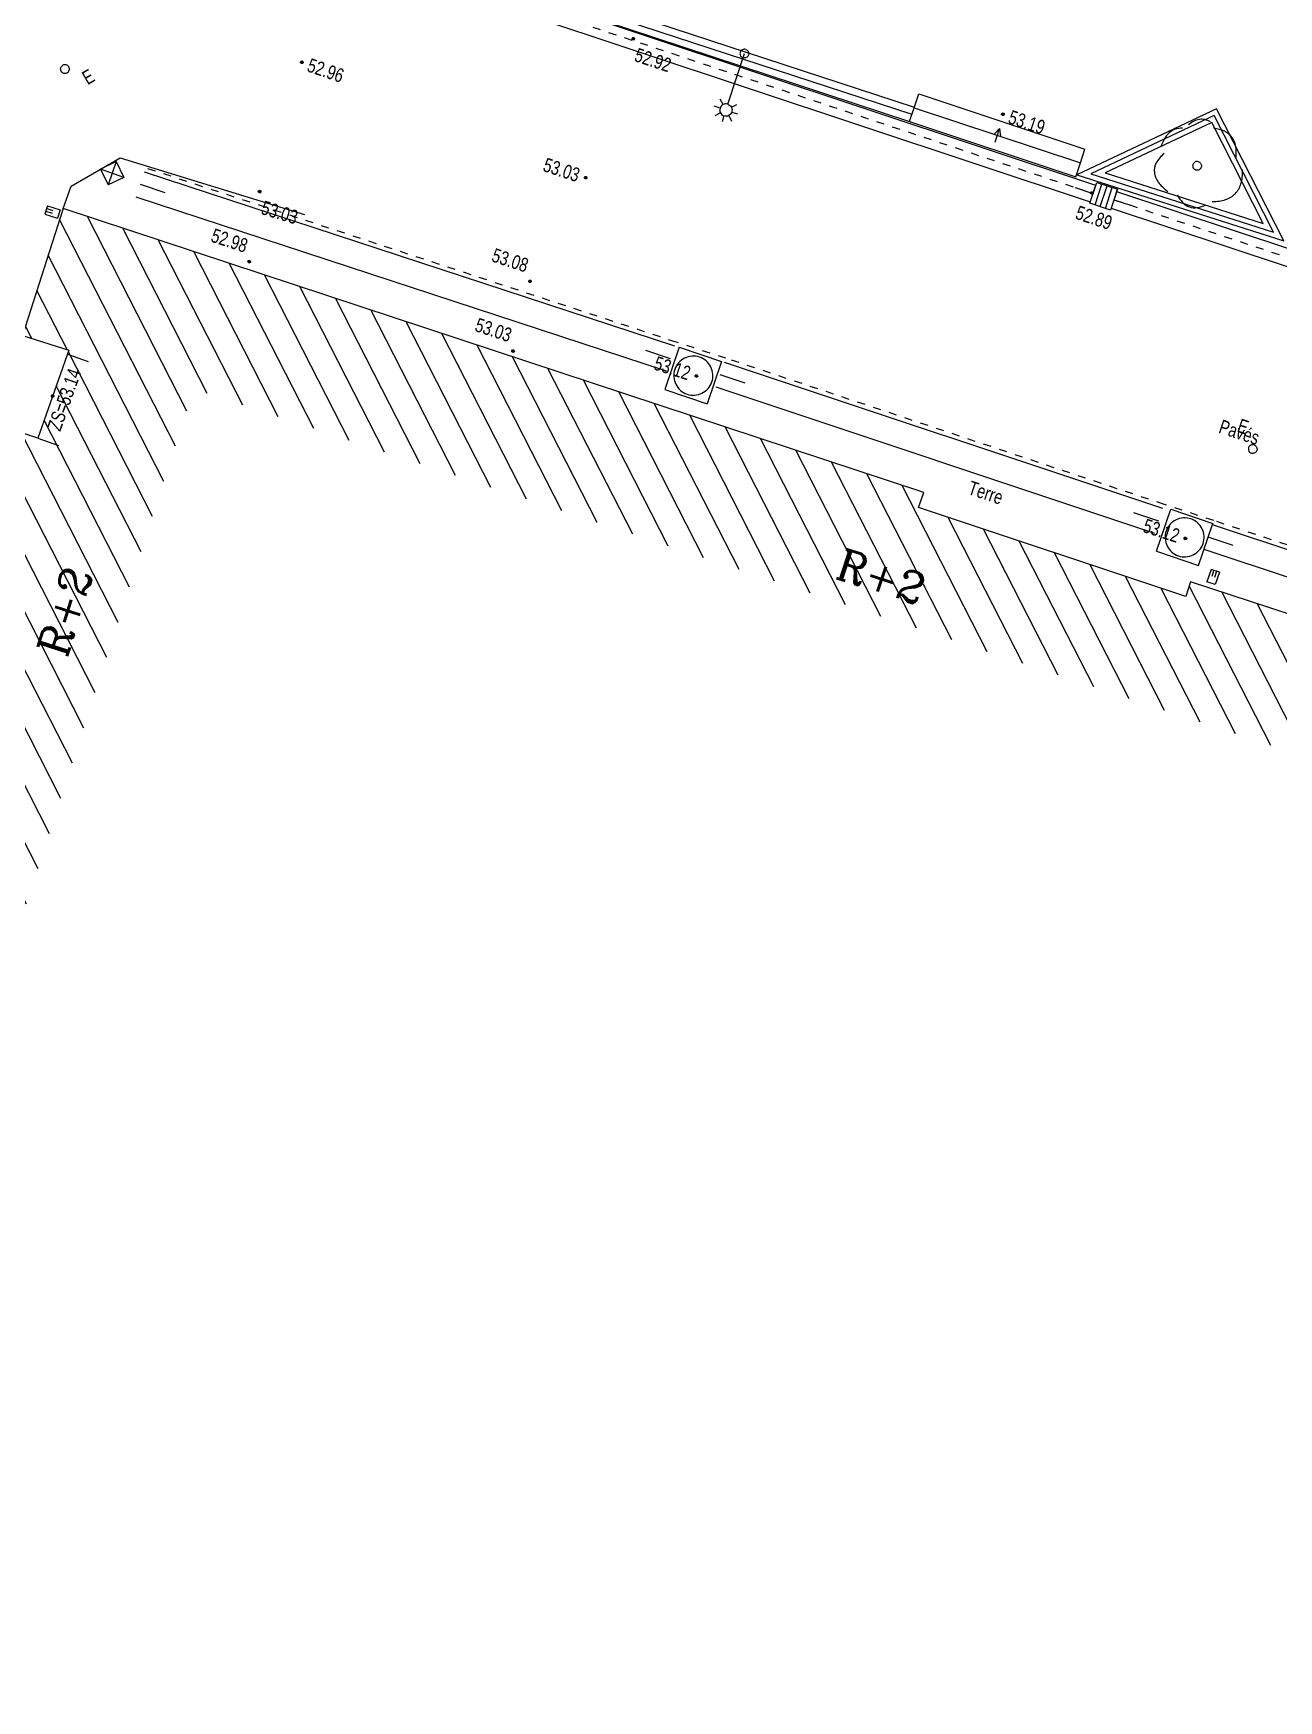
# Model space of a CAD drawing. Extents: x 661856 to 662117, y 6866905 to 6867165.
# Drawn here: x 661890.48 to 661918.97, y 6866941.37 to 6866979.51 of the extents above; entities that cross this region are included whole.
import ezdxf
from ezdxf.enums import TextEntityAlignment as Align

# ---------------------------------------------------------------- set-up
doc = ezdxf.new("R2010")
doc.units = 0
for name, pattern in [('CONTINU', [0]), ('JSI_TCO', [1, 0.5, 0.5]), ('JSI_TIC', [0.2, 0.08, 0.01, -0.1, 0.01])]:
    doc.linetypes.add(name, pattern=pattern)
doc.layers.get('0').update_dxf_attribs({"linetype": 'CONTINUOUS'})
for name, color, linetype in [('ALTI', 140, 'CONTINUOUS'), ('BATI', 6, 'CONTINUOUS'), ('BORDURE', 7, 'CONTINU'), ('HACHURE', 7, 'CONTINUOUS'), ('LIMITE', 7, 'CONTINUOUS'), ('OBJASS', 22, 'CONTINUOUS'), ('OBJEAU', 4, 'CONTINUOUS'), ('OBJEP', 220, 'CONTINUOUS'), ('TEXTE', 7, 'CONTINUOUS'), ('VEGETATION', 3, 'CONTINUOUS'), ('VOIRIE', 7, 'CONTINUOUS')]:
    doc.layers.add(name, color=color, linetype=linetype)
doc.styles.add('7-2', font='romanc.shx', dxfattribs={"height": 0.7})
doc.styles.get("Standard").update_dxf_attribs({"font": 'ARIALUNI.ttf', "height": 2})
doc.linetypes.add('JSI_HAIED', pattern='A,0.48,0.06,-0.1,[138,jsi_form.shx,S=0.05,R=0,X=-0.1,Y=0],0.06', length=0.7)
doc.linetypes.add('JSI_HAIEG', pattern='A,0.48,0.06,-0.1,[137,jsi_form.shx,S=0.05,R=0,X=-0.1,Y=0],0.06', length=0.7)
doc.linetypes.add('JSI_MUD', pattern='A,0.0001,[130,jsi_form.shx,S=0.5,R=0,X=0.875,Y=0],-0.75', length=0.7501)
doc.linetypes.add('JSI_MUG', pattern='A,0.0001,[130,jsi_form.shx,S=0.5,R=0,X=-0.125,Y=0],-0.75', length=0.7501)
doc.linetypes.add('JSI_MUR', pattern='A,1e-06,-0.5,[130,jsi_form.shx,S=0.7,R=315,X=0.05,Y=0],-0.5', length=1.000001)

# ---------------------------------------------------------------- blocks, each defined once
blk = doc.blocks.new('$B_200')
at = {"color": 0, "linetype": 'BYBLOCK', "flags": 128}
for points in [[(0, -0.5, -0.414214), (-0.5, 0, -0.414214), (0, 0.5)], [(0, -0.5, 0.414214), (0.5, 0, 0.414214), (0, 0.5)]]:
    blk.add_lwpolyline(points, format="xyb", dxfattribs=at)
blk = doc.blocks.new('$B_220')
at = {"color": 0, "linetype": 'BYBLOCK', "flags": 128}
for points in [[(0.297, 0.272, 0.039633), (0.273, 0.344, 0.053426), (0.241, 0.401, 0.147584), (0.154, 0.47, 0.071882), (0.099, 0.483, 0.058066), (0.036, 0.48, 0.043501), (-0.035, 0.463, 0.032041), (-0.113, 0.431)], [(-0.195, 0.351, 0.077685), (-0.303, 0.336, 0.115926), (-0.379, 0.292, 0.119307), (-0.426, 0.217, 0.082378), (-0.441, 0.113)], [(0.461, -0.046, 0.087593), (0.487, 0.033, 0.096392), (0.482, 0.113, 0.080457), (0.446, 0.192, 0.056881), (0.379, 0.272)], [(-0.441, 0.033, 0.03619), (-0.474, -0.044, 0.046233), (-0.492, -0.116, 0.121403), (-0.482, -0.245, 0.119181), (-0.41, -0.354, 0.044648), (-0.351, -0.401, 0.034835), (-0.277, -0.443)], [(0.379, -0.364, 0.076898), (0.431, -0.319, 0.090424), (0.461, -0.265, 0.083207), (0.472, -0.2, 0.062964), (0.461, -0.126)], [(-0.113, -0.443, 0.078382), (0.005, -0.498, 0.113914), (0.113, -0.503, 0.115194), (0.21, -0.458, 0.080222), (0.297, -0.364)]]:
    blk.add_lwpolyline(points, format="xyb", dxfattribs=at)
blk = doc.blocks.new('$B_140')
at = {"color": 0, "linetype": 'BYBLOCK', "flags": 128}
for points in [[(-0.067, 0.973), (-0.133, 1.039)], [(0.067, 0.973), (0.133, 1.039)], [(-0.094, 0.906), (-0.188, 0.906)], [(-0.067, 0.839), (-0.133, 0.773)], [(0, 0.812), (0, 0)], [(0.067, 0.839), (0.133, 0.773)], [(0.094, 0.906), (0.188, 0.906)]]:
    blk.add_lwpolyline(points, dxfattribs=at)
for points in [[(0, 0.812, -0.414214), (-0.094, 0.906, -0.414214), (0, 1), (0, 1.094)], [(0, 0.812, 0.414214), (0.094, 0.906, 0.414214), (0, 1)]]:
    blk.add_lwpolyline(points, format="xyb", dxfattribs=at)
blk = doc.blocks.new('$B_021')
at = {"color": 0, "linetype": 'BYBLOCK', "flags": 128}
for points in [[(0, 0), (0, 1)], [(0, 1), (1, 1)], [(0, 0), (1, 0)], [(0.34, 0), (0.34, 0.5)], [(0.66, 0), (0.66, 0.5)], [(1, 0), (1, 1)]]:
    blk.add_lwpolyline(points, dxfattribs=at)
blk = doc.blocks.new('$B_020')
at = {"color": 0, "linetype": 'BYBLOCK', "flags": 128}
for points in [[(0, 0), (0, 1)], [(0, 1), (1, 1)], [(1, 0), (1, 1)], [(0, 0), (1, 0)]]:
    blk.add_lwpolyline(points, dxfattribs=at)
for points in [[(0.5, 0.0625, -0.4142136), (0.0625, 0.5, -0.4142136), (0.5, 0.9375)], [(0.5, 0.0625, 0.4142136), (0.9375, 0.5, 0.4142136), (0.5, 0.9375)]]:
    blk.add_lwpolyline(points, format="xyb", dxfattribs=at)
blk = doc.blocks.new('$B_030')
at = {"color": 0, "linetype": 'BYBLOCK', "flags": 128}
for points in [[(0, 0), (0, 1)], [(0, 1), (1, 1)], [(0, 1), (1, 0)], [(0, 0), (1, 1)], [(1, 0), (1, 1)], [(0, 0), (1, 0)]]:
    blk.add_lwpolyline(points, dxfattribs=at)
blk = doc.blocks.new('$B_170')
at = {"color": 0, "linetype": 'BYBLOCK', "flags": 128}
for points in [[(-0.5, 0), (-0.5, 1)], [(0.5, 0), (0.5, 1)]]:
    blk.add_lwpolyline(points, dxfattribs=at)
blk = doc.blocks.new('$B_210')
at = {"linetype": 'CONTINUOUS'}
blk.add_hatch(color=0, dxfattribs=at).paths.add_polyline_path([(0, -0.5, -1), (0, 0.5, -1)])
at = {"color": 0, "linetype": 'BYBLOCK', "flags": 128}
blk.add_lwpolyline([(0, -0.5, -1), (0, 0.5, -1)], format="xyb", close=True, dxfattribs=at)
blk = doc.blocks.new('$B_001')
at = {"color": 0, "linetype": 'BYBLOCK', "flags": 128}
for points in [[(0, 0), (0, 1)], [(0, 1), (1, 1)], [(1, 0), (1, 1)], [(0, 0), (1, 0)]]:
    blk.add_lwpolyline(points, dxfattribs=at)
blk = doc.blocks.new('$B_216')
at = {"color": 0, "linetype": 'BYBLOCK', "flags": 128}
for points in [[(-0.5, 0), (0, 0.5)], [(0, -0.5), (0, 0.5), (0.5, 0)]]:
    blk.add_lwpolyline(points, dxfattribs=at)
blk = doc.blocks.new('*X281')
at = {"layer": 'HACHURE'}
for p, q in [((661893.728, 6866970.065, 57.333), (661891.076, 6866975.252, 57.333)), ((661893.99, 6866970.871, 57.333), (661891.714, 6866975.321, 57.333)), ((661894.458, 6866971.273, 57.333), (661892.525, 6866975.054, 57.333)), ((661895.269, 6866971.004, 57.333), (661893.336, 6866974.786, 57.333)), ((661896.081, 6866970.736, 57.333), (661894.146, 6866974.519, 57.333)), ((661893.466, 6866969.259, 57.333), (661890.817, 6866974.439, 57.333)), ((661896.892, 6866970.467, 57.333), (661894.957, 6866974.251, 57.333)), ((661897.703, 6866970.198, 57.333), (661895.768, 6866973.984, 57.333)), ((661898.514, 6866969.93, 57.333), (661896.578, 6866973.716, 57.333)), ((661891.249, 6866972.277, 57.333), (661890.559, 6866973.627, 57.333)), ((661899.326, 6866969.661, 57.333), (661897.389, 6866973.449, 57.333)), ((661900.137, 6866969.393, 57.333), (661898.199, 6866973.182, 57.333)), ((661890.445, 6866972.533, 57.333), (661890.3, 6866972.815, 57.333)), ((661900.948, 6866969.124, 57.333), (661899.01, 6866972.914, 57.333)), ((661901.759, 6866968.856, 57.333), (661899.821, 6866972.647, 57.333)), ((661893.204, 6866968.454, 57.333), (661891.278, 6866972.221, 57.333)), ((661902.57, 6866968.587, 57.333), (661900.631, 6866972.379, 57.333)), ((661903.382, 6866968.319, 57.333), (661901.442, 6866972.112, 57.333)), ((661904.193, 6866968.05, 57.333), (661902.253, 6866971.844, 57.333)), ((661892.942, 6866967.648, 57.333), (661891.002, 6866971.443, 57.333)), ((661905.004, 6866967.781, 57.333), (661903.063, 6866971.577, 57.333)), ((661905.815, 6866967.513, 57.333), (661903.874, 6866971.309, 57.333)), ((661906.626, 6866967.244, 57.333), (661904.685, 6866971.042, 57.333)), ((661888.003, 6866970.719, 57.333), (661887.89, 6866970.939, 57.333)), ((661891.633, 6866963.619, 57.333), (661888.015, 6866970.696, 57.333)), ((661891.895, 6866964.425, 57.333), (661888.573, 6866970.922, 57.333)), ((661892.157, 6866965.231, 57.333), (661889.385, 6866970.65, 57.333)), ((661892.68, 6866966.842, 57.333), (661890.726, 6866970.665, 57.333)), ((661907.438, 6866966.976, 57.333), (661905.495, 6866970.774, 57.333)), ((661892.419, 6866966.036, 57.333), (661890.198, 6866970.379, 57.333)), ((661908.249, 6866966.707, 57.333), (661906.306, 6866970.507, 57.333)), ((661891.371, 6866962.814, 57.333), (661887.749, 6866969.897, 57.333)), ((661909.06, 6866966.439, 57.333), (661907.117, 6866970.239, 57.333)), ((661909.871, 6866966.17, 57.333), (661907.927, 6866969.972, 57.333)), ((661910.683, 6866965.901, 57.333), (661908.738, 6866969.704, 57.333)), ((661911.494, 6866965.633, 57.333), (661909.549, 6866969.437, 57.333)), ((661912.305, 6866965.364, 57.333), (661910.359, 6866969.17, 57.333)), ((661891.109, 6866962.008, 57.333), (661887.483, 6866969.099, 57.333)), ((661913.116, 6866965.096, 57.333), (661911.408, 6866968.436, 57.333)), ((661890.847, 6866961.202, 57.333), (661887.218, 6866968.3, 57.333)), ((661913.927, 6866964.827, 57.333), (661912.221, 6866968.165, 57.333)), ((661914.739, 6866964.559, 57.333), (661913.033, 6866967.895, 57.333)), ((661915.55, 6866964.29, 57.333), (661913.845, 6866967.624, 57.333)), ((661890.585, 6866960.397, 57.333), (661886.952, 6866967.502, 57.333)), ((661916.361, 6866964.021, 57.333), (661914.657, 6866967.353, 57.333)), ((661917.172, 6866963.753, 57.333), (661915.47, 6866967.083, 57.333)), ((661918.795, 6866963.216, 57.333), (661916.926, 6866966.87, 57.333)), ((661890.323, 6866959.591, 57.333), (661886.686, 6866966.703, 57.333)), ((661917.983, 6866963.484, 57.333), (661916.282, 6866966.812, 57.333)), ((661919.606, 6866962.947, 57.333), (661917.67, 6866966.732, 57.333)), ((661920.417, 6866962.679, 57.333), (661918.48, 6866966.467, 57.333)), ((661921.228, 6866962.41, 57.333), (661919.29, 6866966.201, 57.333)), ((661888.021, 6866962.776, 57.333), (661886.421, 6866965.905, 57.333)), ((661922.029, 6866962.161, 57.333), (661920.1, 6866965.935, 57.333)), ((661922.293, 6866962.964, 57.333), (661920.909, 6866965.67, 57.333)), ((661922.556, 6866963.767, 57.333), (661921.719, 6866965.404, 57.333)), ((661887.206, 6866963.051, 57.333), (661886.155, 6866965.107, 57.333)), ((661922.82, 6866964.57, 57.333), (661922.529, 6866965.138, 57.333)), ((661886.391, 6866963.327, 57.333), (661885.89, 6866964.308, 57.333)), ((661885.577, 6866963.602, 57.333), (661885.494, 6866963.765, 57.333)), ((661890.061, 6866958.785, 57.333), (661888.085, 6866962.651, 57.333)), ((661889.799, 6866957.98, 57.333), (661887.836, 6866961.82, 57.333)), ((661889.014, 6866955.563, 57.333), (661886.336, 6866960.799, 57.333)), ((661889.276, 6866956.368, 57.333), (661886.935, 6866960.945, 57.333)), ((661889.537, 6866957.174, 57.333), (661887.587, 6866960.989, 57.333)), ((661888.752, 6866954.757, 57.333), (661886.073, 6866959.996, 57.333)), ((661888.49, 6866953.951, 57.333), (661885.81, 6866959.192, 57.333)), ((661883.497, 6866958.445, 57.333), (661883.248, 6866958.931, 57.333)), ((661884.304, 6866958.183, 57.333), (661884.056, 6866958.669, 57.333)), ((661887.966, 6866952.34, 57.333), (661884.863, 6866958.408, 57.333)), ((661888.228, 6866953.145, 57.333), (661885.547, 6866958.389, 57.333)), ((661887.704, 6866951.534, 57.333), (661884.594, 6866957.616, 57.333)), ((661887.442, 6866950.728, 57.333), (661884.333, 6866956.808, 57.333)), ((661887.18, 6866949.923, 57.333), (661884.072, 6866956.001, 57.333)), ((661886.918, 6866949.117, 57.333), (661883.811, 6866955.194, 57.333)), ((661886.656, 6866948.311, 57.333), (661883.55, 6866954.386, 57.333)), ((661886.394, 6866947.506, 57.333), (661883.289, 6866953.579, 57.333)), ((661886.132, 6866946.7, 57.333), (661883.028, 6866952.771, 57.333)), ((661885.871, 6866945.894, 57.333), (661882.767, 6866951.964, 57.333)), ((661885.609, 6866945.089, 57.333), (661882.506, 6866951.157, 57.333)), ((661885.347, 6866944.283, 57.333), (661882.245, 6866950.349, 57.333)), ((661885.085, 6866943.477, 57.333), (661881.984, 6866949.542, 57.333)), ((661884.823, 6866942.672, 57.333), (661881.723, 6866948.735, 57.333)), ((661884.561, 6866941.866, 57.333), (661881.462, 6866947.927, 57.333)), ((661884.141, 6866941.369, 57.333), (661881.201, 6866947.12, 57.333)), ((661883.275, 6866941.745, 57.333), (661880.94, 6866946.312, 57.333)), ((661882.409, 6866942.12, 57.333), (661880.679, 6866945.505, 57.333)), ((661881.543, 6866942.496, 57.333), (661880.417, 6866944.698, 57.333)), ((661880.677, 6866942.872, 57.333), (661880.156, 6866943.89, 57.333))]:
    blk.add_line(p, q, dxfattribs=at)

msp = doc.modelspace()

# ---------------------------------------------------------------- hatches: boundary and pattern name
at = {"layer": 'OBJASS', "linetype": 'CONTINUOUS', "ltscale": 2}
h = msp.add_hatch(dxfattribs=at)
h.set_pattern_fill('_USER', color=256, scale=0.125, angle=-108.3438, style=0, pattern_type=0)
h.set_pattern_definition([(251.656, (661914.65074, 6866975.62468), (0.118648, -0.03934), [])])
h.paths.add_polyline_path([(661914.651, 6866975.625), (661914.808, 6866976.099), (661915.283, 6866975.942), (661915.125, 6866975.467)])

# ---------------------------------------------------------------- linework, layer by layer
at = {"layer": 'BATI', "elevation": 57.333, "flags": 128}
msp.add_lwpolyline([(661922.024, 6866962.146), (661922.96, 6866964.997), (661916.958, 6866966.966), (661916.846, 6866966.624), (661910.727, 6866968.663), (661910.853, 6866969.007), (661891.157, 6866975.505), (661890.232, 6866972.6), (661891.293, 6866972.263), (661890.579, 6866970.252), (661887.949, 6866971.13), (661887.838, 6866970.77), (661888.02, 6866970.713), (661885.756, 6866963.906), (661885.56, 6866963.971), (661885.455, 6866963.643), (661888.113, 6866962.745), (661887.526, 6866960.784), (661886.428, 6866961.083), (661885.487, 6866958.206), (661882.919, 6866959.037), (661882.769, 6866958.68), (661884.733, 6866958.044), (661879.932, 6866943.195)], dxfattribs=at)
at = {"layer": 'BORDURE', "linetype": 'JSI_MUD', "ltscale": 0.4}
msp.add_line((661914.318, 6866975.983, 110.225), (661914.697, 6866975.857, 110.227), dxfattribs=at)
at = {"layer": 'BORDURE', "linetype": 'JSI_MUG', "ltscale": 0.4}
msp.add_line((661915.202, 6866975.703, 110.231), (661915.581, 6866975.578, 110.233), dxfattribs=at)
at = {"layer": 'BORDURE', "linetype": 'JSI_TIC', "ltscale": 2, "elevation": 57.333, "flags": 128}
for points in [[(661891.379, 6866983.609), (661914.697, 6866975.857)], [(661915.202, 6866975.703), (661929.861, 6866970.843)]]:
    msp.add_lwpolyline(points, dxfattribs=at)
at = {"layer": 'BORDURE', "linetype": 'JSI_TCO', "ltscale": 2, "elevation": 57.333, "flags": 128}
for points in [[(661891.442, 6866983.799), (661914.761, 6866976.047)], [(661891.316, 6866983.42), (661914.634, 6866975.667)], [(661891.157, 6866975.505), (661891.339, 6866976.012), (661892.464, 6866976.665), (661896.685, 6866975.367)], [(661915.265, 6866975.893), (661929.924, 6866971.033)], [(661915.139, 6866975.514), (661929.798, 6866970.653)]]:
    msp.add_lwpolyline(points, dxfattribs=at)
at = {"layer": 'LIMITE', "linetype": 'JSI_TCO', "ltscale": 2}
msp.add_line((661897.12, 6866982.247, 110.226), (661910.635, 6866977.825, 110.252), dxfattribs=at)
at = {"layer": 'LIMITE', "linetype": 'JSI_MUD', "ltscale": 0.35}
msp.add_line((661910.248, 6866977.767, 110.251), (661910.581, 6866977.659, 110.252), dxfattribs=at)
at = {"layer": 'LIMITE', "linetype": 'JSI_MUR', "ltscale": 0.32, "elevation": 57.333, "flags": 128}
msp.add_lwpolyline([(661897.066, 6866982.081), (661910.581, 6866977.659)], dxfattribs=at)
at = {"layer": 'LIMITE', "linetype": 'JSI_TCO', "ltscale": 2, "elevation": 57.333, "flags": 128}
msp.add_lwpolyline([(661897.001, 6866981.951), (661910.526, 6866977.492)], dxfattribs=at)
for points in [[(661914.35, 6866976.275), (661919.091, 6866974.76), (661917.549, 6866977.786)], [(661915.003, 6866976.319), (661918.616, 6866975.164), (661917.441, 6866977.47)]]:
    msp.add_lwpolyline(points, close=True, dxfattribs=at)
at = {"layer": 'LIMITE', "linetype": 'JSI_MUR', "ltscale": 0.24, "elevation": 57.333, "flags": 128}
msp.add_lwpolyline([(661914.676, 6866976.297), (661918.853, 6866974.962), (661917.495, 6866977.628)], close=True, dxfattribs=at)
at = {"layer": 'OBJASS', "linetype": 'JSI_TCO', "ltscale": 2, "elevation": 57.333, "flags": 128}
msp.add_lwpolyline([(661914.651, 6866975.625), (661914.808, 6866976.099), (661915.283, 6866975.942), (661915.125, 6866975.467)], close=True, dxfattribs=at)
at = {"layer": 'VEGETATION', "linetype": 'JSI_MUD', "ltscale": 0.6, "elevation": 57.333, "flags": 128}
for points in [[(661893.497, 6866975.863), (661892.927, 6866976.05)], [(661906.765, 6866971.509), (661906.196, 6866971.699)], [(661917.93, 6866967.796), (661917.36, 6866967.985)]]:
    msp.add_lwpolyline(points, dxfattribs=at)
at = {"layer": 'VEGETATION', "linetype": 'JSI_HAIED', "ltscale": 2, "elevation": 57.333, "flags": 128}
for points in [[(661905.154, 6866972.351), (661893.02, 6866976.335)], [(661916.325, 6866968.638), (661906.291, 6866971.984)], [(661921.66, 6866966.873), (661917.455, 6866968.27)]]:
    msp.add_lwpolyline(points, dxfattribs=at)
at = {"layer": 'VEGETATION', "linetype": 'JSI_HAIEG', "ltscale": 2, "elevation": 57.333, "flags": 128}
for points in [[(661904.967, 6866971.781), (661892.833, 6866975.765)], [(661916.136, 6866968.069), (661906.101, 6866971.415)], [(661921.471, 6866966.304), (661917.266, 6866967.701)]]:
    msp.add_lwpolyline(points, dxfattribs=at)
at = {"layer": 'VEGETATION', "linetype": 'JSI_MUG', "ltscale": 0.6, "elevation": 57.333, "flags": 128}
for points in [[(661905.06, 6866972.066), (661904.49, 6866972.253)], [(661916.23, 6866968.353), (661915.661, 6866968.543)]]:
    msp.add_lwpolyline(points, dxfattribs=at)
at = {"layer": 'VOIRIE', "linetype": 'JSI_TIC', "ltscale": 2, "elevation": 57.333, "flags": 128}
for points in [[(661905.185, 6866972.446), (661893.051, 6866976.43)], [(661906.322, 6866972.079), (661905.185, 6866972.446)], [(661916.357, 6866968.733), (661906.322, 6866972.079)], [(661917.486, 6866968.365), (661916.357, 6866968.733)], [(661921.692, 6866966.968), (661917.486, 6866968.365)]]:
    msp.add_lwpolyline(points, dxfattribs=at)

# ---------------------------------------------------------------- block references
at = {"layer": 'ALTI', "linetype": 'CONTINUOUS'}
for p, xscale, yscale, rotation in [((661904.206, 6866979.387, 57.333), 0.0600000000943203, 0.0600000000943203, 341.6108338644686), ((661896.62, 6866978.85, 57.333), 0.0600000001660319, 0.0600000001660319, 341.0642843246292), ((661912.66, 6866977.661, 57.333), 0.0600000000943203, 0.0600000000943203, 341.6108338644686), ((661903.115, 6866976.207, 57.333), 0.0599999999383262, 0.0599999999383262, 161.8241844994319), ((661895.653, 6866975.891, 57.333), 0.0600000000021693, 0.0600000000021693, 342.9012326132326), ((661914.697, 6866975.857, 57.333), 0.0600000000943203, 0.0600000000943203, 341.6108338644686), ((661895.417, 6866974.286, 57.333), 0.0600000001125129, 0.0600000001125129, 161.7085801419566), ((661901.841, 6866973.836, 57.333), 0.0599999999383262, 0.0599999999383262, 161.8241844994319), ((661901.456, 6866972.241, 57.333), 0.0600000001125129, 0.0600000001125129, 161.7085801419566), ((661905.651, 6866971.673, 57.333), 0.0599999999569166, 0.0599999999569166, 162.0845817420185), ((661916.84, 6866967.955, 57.333), 0.0600000000222577, 0.0600000000222577, 161.9764487421586)]:
    msp.add_blockref('$B_210', p, dxfattribs=dict(at, xscale=xscale, yscale=yscale, rotation=rotation))
at = {"layer": 'BATI', "linetype": 'CONTINUOUS'}
for name, p, xscale, yscale, rotation in [('$B_001', (661910.631, 6866977.809, 57.333), 4.008375656042463, 0.3335999996819085, 341.6400048308026), ('$B_001', (661910.526, 6866977.492, 57.333), 4.008375656042463, 0.3335999996819085, 341.6400048308026), ('$B_216', (661912.534, 6866977.177, 57.333), 0.1499999999311382, 0.3335999996819085, 341.640004872353), ('$B_170', (661890.919, 6866971.211, 57.333), 2.035399999915035, 0.5000000000742785, 250.4733537239338), ('$B_210', (661890.919, 6866971.211, 57.333), 0.0600000002751291, 0.0600000002751291, 250.4733538171802)]:
    msp.add_blockref(name, p, dxfattribs=dict(at, xscale=xscale, yscale=yscale, rotation=rotation))
at = {"layer": 'HACHURE'}
msp.add_blockref('*X281', (0, 0), dxfattribs=at)
at = {"layer": 'LIMITE', "linetype": 'CONTINUOUS', "xscale": 0.3958372520776812, "yscale": 0.4000000002458762, "rotation": 205.7085659934643}
msp.add_blockref('$B_030', (661892.372, 6866976.575, 57.333), dxfattribs=at)
at = {"layer": 'OBJEAU', "linetype": 'CONTINUOUS'}
for name, p, xscale, yscale, rotation in [('$B_200', (661891.202, 6866978.692, 57.333), 0.2000000000576592, 0.2000000000576592, 30.15784202938573), ('$B_021', (661890.804, 6866975.567, 57.333), 0.1999328885164185, 0.3000000004174739, 251.754641327775), ('$B_020', (661905.258, 6866972.328, 57.333), 1.022560237928615, 1.022600000157814, 251.2824665974892), ('$B_200', (661918.379, 6866970.001, 57.333), 0.1999999999164536, 0.1999999999164536, 161.6249847646372), ('$B_020', (661916.175, 6866967.661, 57.333), 1.018389247977562, 1.018399999900892, 341.3295372182862), ('$B_021', (661917.615, 6866967.186, 57.333), 0.2000624902159424, 0.3000000004174739, 161.8266638700841)]:
    msp.add_blockref(name, p, dxfattribs=dict(at, xscale=xscale, yscale=yscale, rotation=rotation))
at = {"layer": 'OBJEP', "linetype": 'CONTINUOUS'}
for name, xscale, yscale, rotation in [('$B_140', 1.499999999936978, 1.499999999936978, 161.8815288352668), ('$B_200', 0.1999999999870411, 0.1999999999870411, 161.8815288535547)]:
    msp.add_blockref(name, (661906.746, 6866979.046, 57.333), dxfattribs=dict(at, xscale=xscale, yscale=yscale, rotation=rotation))
at = {"layer": 'VEGETATION', "linetype": 'CONTINUOUS'}
for name, xscale, yscale, rotation in [('$B_220', 2.000000000367231, 2.000000000367231, 117.0014187184981), ('$B_200', 0.2000000000578647, 0.2000000000578647, 117.0014187303842)]:
    msp.add_blockref(name, (661917.105, 6866976.479, 57.333), dxfattribs=dict(at, xscale=xscale, yscale=yscale, rotation=rotation))

# ---------------------------------------------------------------- texts
at = {"layer": 'ALTI', "linetype": 'CONTINUOUS', "width": 0.75}
for s, rotation, p in [('52.92', 341.6108, (661904.308, 6866979.185, 57.333)), ('53.03', 342.9012, (661895.759, 6866975.691, 57.333)), ('52.89', 341.6108, (661914.398, 6866975.578, 57.333))]:
    msp.add_text(s, height=0.32, rotation=rotation, dxfattribs=at).set_placement(p, align=Align.TOP_LEFT)
for s, rotation, p in [('52.96', 341.0643, (661896.771, 6866978.798, 57.333)), ('53.19', 341.6108, (661912.812, 6866977.61, 57.333))]:
    msp.add_text(s, height=0.32, rotation=rotation, dxfattribs=at).set_placement(p, align=Align.MIDDLE_LEFT)
for s, rotation, p in [('53.03', 341.8242, (661902.963, 6866976.257, 57.333)), ('53.12', 342.0846, (661905.499, 6866971.722, 57.333)), ('53.12', 341.9764, (661916.688, 6866968.004, 57.333))]:
    msp.add_text(s, height=0.32, rotation=rotation, dxfattribs=at).set_placement(p, align=Align.MIDDLE_RIGHT)
for s, rotation, p in [('52.98', 341.7086, (661895.315, 6866974.488, 57.333)), ('53.08', 341.8242, (661901.738, 6866974.038, 57.333)), ('53.03', 341.7086, (661901.354, 6866972.443, 57.333))]:
    msp.add_text(s, height=0.32, rotation=rotation, dxfattribs=at).set_placement(p, align=Align.RIGHT)
at = {"layer": 'BATI', "linetype": 'CONTINUOUS', "width": 0.75}
msp.add_text('ZS=53.14', height=0.32, rotation=70.4734, dxfattribs=at).set_placement((661891.337, 6866971.078, 57.333), align=Align.CENTER)
at = {"layer": 'BATI', "style": '7-2'}
for rotation, p in [(341.8001, (661908.799, 6866967.067, 57.333)), (72.33, (661891.229, 6866965.205, 57.333))]:
    msp.add_text('R+2', height=0.7, rotation=rotation, dxfattribs=at).set_placement(p)
at = {"layer": 'OBJEAU', "linetype": 'CONTINUOUS', "width": 0.75}
msp.add_text('E', height=0.32, rotation=30.1578, dxfattribs=at).set_placement((661891.557, 6866978.598, 57.333), align=Align.TOP_LEFT)
msp.add_text('E', height=0.32, rotation=341.625, dxfattribs=at).set_placement((661918.214, 6866970.33, 57.333), align=Align.RIGHT)
at = {"layer": 'TEXTE', "linetype": 'CONTINUOUS', "width": 0.75}
for s, rotation, p in [('Pavés', 341.9764, (661918.071, 6866970.386, 57.333)), ('Terre', 341.5728, (661912.27, 6866969.003, 57.333))]:
    msp.add_text(s, height=0.32, rotation=rotation, dxfattribs=at).set_placement(p, align=Align.MIDDLE_CENTER)

doc.saveas('drawing.dxf')
